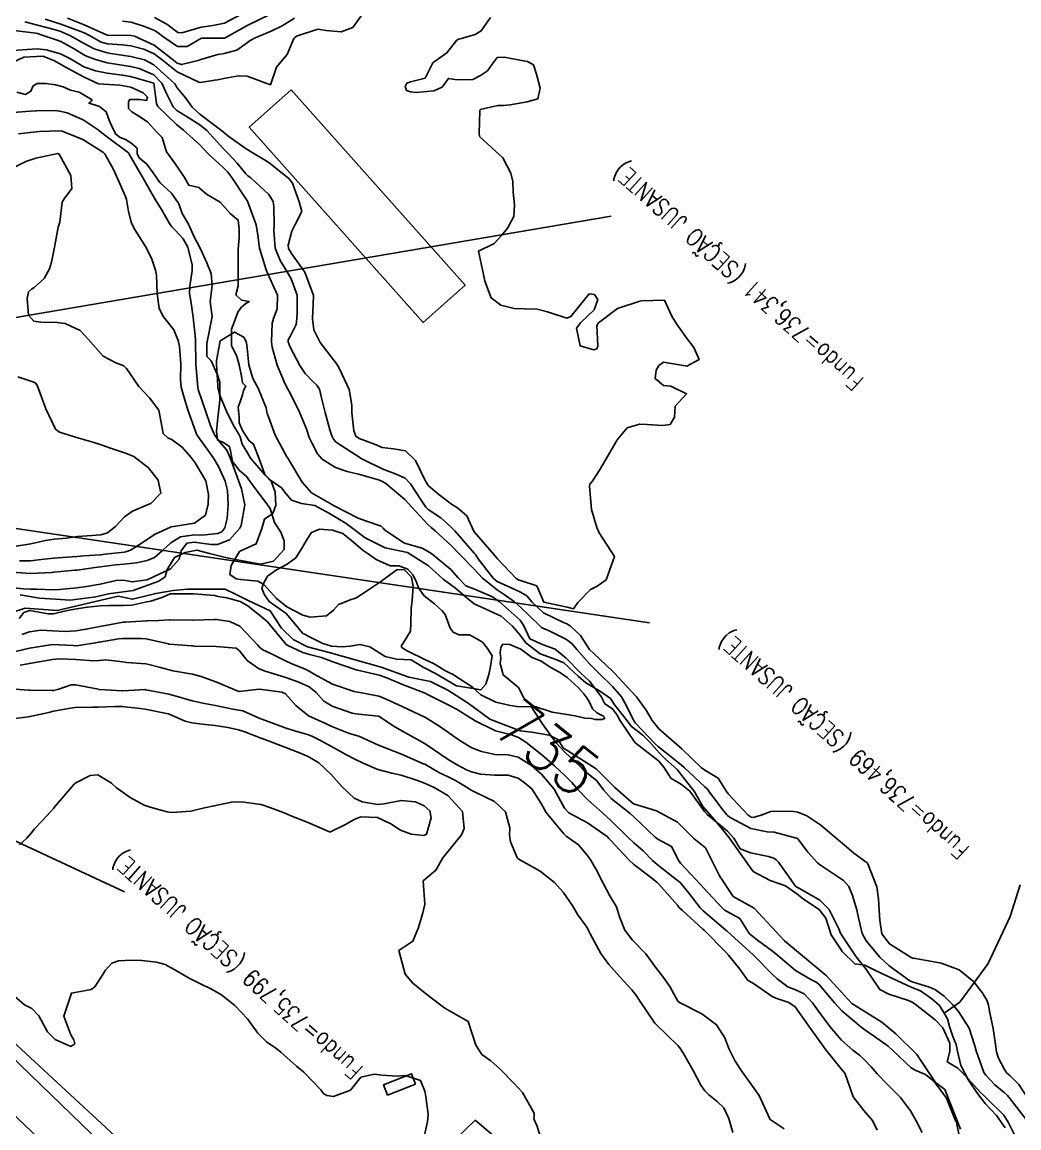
# Model space of a CAD drawing. Header units: metres. Extents: x 318500 to 325275, y 7408834 to 7428799.
# Drawn here: x 323068.2 to 323153.6, y 7421304.6 to 7421399.3 of the extents above; entities that cross this region are included whole.
import ezdxf
from ezdxf.enums import TextEntityAlignment as Align

# ---------------------------------------------------------------- set-up
doc = ezdxf.new("R2010")
doc.units = ezdxf.units.M
doc.header["$MEASUREMENT"] = 0
doc.linetypes.add('CONTINUO', pattern=[0])
for name, color, linetype in [('Cotas', 45, 'Continuous'), ('Curvas de Nivel 1m', 11, 'Continuous'), ('Curvas de Nivel 5m', 15, 'Continuous'), ('Divisas', 45, 'Continuous'), ('Edificações', 30, 'Continuous'), ('Hidrografia', 140, 'Continuous'), ('Linha Férrea', 20, 'Continuous'), ('TEXTO', 45, 'Continuous'), ('Vias Primárias', 230, 'Continuous'), ('Vias Secundárias', 230, 'Continuous')]:
    doc.layers.add(name, color=color, linetype=linetype)
doc.styles.add('ROMANS', font='romans', dxfattribs={"height": 0.2})
doc.styles.add('Style-STANDARD', font='STANDARD.shx')

msp = doc.modelspace()

# ---------------------------------------------------------------- linework, layer by layer
at = {"layer": 'Curvas de Nivel 1m', "flags": 128}
for points, elevation in [([(323108.322, 7421399.668), (323107.519, 7421398.531), (323106.995, 7421398.205), (323105.511, 7421397.794), (323105.411, 7421397.701), (323104.569, 7421396.639), (323103.482, 7421395.881), (323103.393, 7421395.819), (323103.351, 7421395.731), (323102.711, 7421394.487), (323101.456, 7421394.162), (323101.152, 7421394.057), (323100.986, 7421393.757), (323101.101, 7421393.409), (323101.445, 7421393.299), (323101.929, 7421393.262), (323103.447, 7421393.384), (323104.162, 7421393.719), (323104.719, 7421394.453), (323105.459, 7421394.328), (323106.783, 7421394.357), (323107.465, 7421394.704), (323108.046, 7421395.097), (323108.44, 7421395.666), (323108.886, 7421396.262), (323109.489, 7421396.273), (323111.139, 7421395.972), (323111.484, 7421395.907), (323111.986, 7421395.615), (323112.248, 7421394.832), (323112.561, 7421393.609), (323112.356, 7421392.696), (323111.438, 7421392.453), (323110.001, 7421392.207), (323109.435, 7421392.138), (323108.943, 7421392.147), (323107.431, 7421391.792), (323107.397, 7421391.67), (323107.328, 7421389.744), (323107.331, 7421389.671), (323107.397, 7421389.46), (323109.37, 7421387.65), (323110.064, 7421386.346), (323110.228, 7421385.637), (323110.256, 7421384.717), (323110.354, 7421383.634), (323110.321, 7421382.618), (323109.768, 7421381.643), (323109.284, 7421381.019), (323108.627, 7421380.306), (323107.27, 7421379.67), (323107.701, 7421377.665), (323107.814, 7421377.082), (323108.376, 7421375.658), (323109.204, 7421375.048), (323110.33, 7421374.762), (323111.201, 7421374.732), (323112.297, 7421374.7), (323113.199, 7421374.452), (323114.836, 7421373.932), (323115.195, 7421374.072), (323116.392, 7421375.552), (323116.748, 7421376.017), (323117.216, 7421375.948), (323117.512, 7421375.535), (323117.201, 7421374.629), (323116.062, 7421373.557), (323115.683, 7421373.062), (323115.991, 7421371.558), (323117.155, 7421371.198), (323117.41, 7421371.283), (323117.511, 7421371.535), (323117.425, 7421373.297), (323117.551, 7421373.535), (323119.202, 7421374.739), (323121.104, 7421375.386), (323121.209, 7421375.399), (323123.21, 7421375.46), (323123.85, 7421374.104), (323124.231, 7421373.444), (323125.171, 7421372.166), (323125.73, 7421371.424), (323126.181, 7421370.383), (323125.136, 7421369.803), (323124.683, 7421369.89), (323123.14, 7421370.147), (323122.737, 7421369.865), (323122.503, 7421369.469), (323122.419, 7421368.767), (323123.117, 7421368.15), (323123.758, 7421368.092), (323125.11, 7421367.43), (323124.142, 7421366.396), (323124.071, 7421365.445), (323123.699, 7421364.822), (323123.069, 7421364.736), (323121.742, 7421364.808), (323121.07, 7421364.845), (323120.029, 7421364.536), (323119.17, 7421363.509), (323119.127, 7421363.432), (323119.048, 7421363.288), (323118.029, 7421361.525), (323117.66, 7421360.891), (323117.006, 7421359.932), (323116.83, 7421359.716), (323116.804, 7421359.543), (323116.97, 7421357.54), (323117.42, 7421355.999), (323117.628, 7421355.53), (323118.92, 7421353.51), (323118.21, 7421351.52), (323117.456, 7421350.967), (323116.887, 7421350.674), (323115.803, 7421349.556), (323115.406, 7421349.018), (323114.864, 7421349.156), (323112.87, 7421349.59), (323112.277, 7421350.993), (323110.888, 7421351.458), (323110.757, 7421351.49), (323110.509, 7421351.626), (323108.915, 7421353.308), (323108.626, 7421353.653), (323106.949, 7421355.582), (323106.896, 7421355.671), (323106.288, 7421357.005), (323105.496, 7421357.692), (323104.974, 7421357.998), (323103.887, 7421358.817), (323102.998, 7421359.576), (323102.87, 7421359.731), (323102.673, 7421360.065), (323101.881, 7421361.741), (323101.038, 7421362.547), (323100.005, 7421362.731), (323099.041, 7421362.851), (323098.38, 7421363.127), (323097.048, 7421363.611), (323096.771, 7421363.813), (323096.59, 7421364.281), (323096.443, 7421365.816), (323096.424, 7421366.483), (323096.19, 7421367.819), (323095.383, 7421369.572), (323095.238, 7421369.829), (323095.132, 7421369.979), (323093.723, 7421371.852), (323093.176, 7421372.933), (323093.054, 7421373.862), (323093.142, 7421375.793), (323093.137, 7421375.861), (323093.111, 7421375.962), (323092.398, 7421377.873), (323091.264, 7421379.461), (323091.011, 7421379.893), (323090.977, 7421380.189), (323091.285, 7421381.385), (323091.546, 7421381.886), (323092.139, 7421383.046), (323091.928, 7421383.881), (323091.344, 7421385.476), (323091.032, 7421385.893), (323089.363, 7421387.239), (323088.948, 7421387.498), (323088.174, 7421387.928), (323087.377, 7421388.423), (323085.822, 7421389.535), (323085.399, 7421389.895), (323085.305, 7421389.971), (323083.421, 7421391.407), (323082.764, 7421392), (323082.196, 7421392.768), (323081.447, 7421393.687), (323081.322, 7421393.896), (323081.234, 7421394.023), (323079.474, 7421395.629), (323078.663, 7421396.058), (323077.484, 7421396.347), (323075.961, 7421396.567), (323075.485, 7421396.639), (323074.364, 7421396.992), (323073.493, 7421397.451), (323072.286, 7421398.142), (323071.505, 7421398.481), (323071.037, 7421398.627), (323069.513, 7421399.026), (323068.408, 7421399.305)], 738), ([(323097.239, 7421399.813), (323096.517, 7421398.823), (323095.516, 7421398.444), (323094.228, 7421398.56), (323093.518, 7421398.664), (323091.699, 7421398.074), (323091.51, 7421397.925), (323091.49, 7421397.91), (323091.468, 7421397.89), (323090.881, 7421396.504), (323090.363, 7421395.901), (323089.97, 7421395.407), (323089.45, 7421393.91), (323087.461, 7421394.659), (323086.728, 7421394.684), (323085.457, 7421394.44), (323085.065, 7421394.364), (323083.452, 7421394.101), (323083.32, 7421394.124), (323081.465, 7421395.019), (323080.183, 7421396.039), (323079.488, 7421396.57), (323078.599, 7421396.953), (323077.497, 7421397.234), (323076.75, 7421397.332), (323075.493, 7421397.421), (323074.959, 7421397.572), (323073.966, 7421398.123), (323073.503, 7421398.356), (323073.132, 7421398.508), (323071.514, 7421399.113), (323070.147, 7421399.544)], 739), ([(323089.345, 7421399.913), (323087.521, 7421399.012), (323085.643, 7421397.968), (323085.56, 7421397.918), (323085.509, 7421397.906), (323083.587, 7421397.911), (323083.508, 7421397.885), (323082.315, 7421397.191), (323081.498, 7421397.194), (323080.239, 7421398.039), (323079.842, 7421398.374), (323079.515, 7421398.556), (323078.672, 7421398.905), (323077.522, 7421399.276), (323076.795, 7421399.357)], 741), ([(323086.972, 7421399.948), (323085.522, 7421399.177), (323084.52, 7421398.98), (323083.519, 7421398.852), (323081.854, 7421398.355), (323081.514, 7421398.397), (323080.591, 7421399.104), (323079.526, 7421399.674)], 742), ([(323154.312, 7421307.136), (323153.574, 7421308.287), (323152.788, 7421309.053), (323152.554, 7421309.269), (323152.345, 7421309.557), (323151.818, 7421310.531), (323151.654, 7421311.071), (323151.547, 7421311.898), (323151.383, 7421313.075), (323151.073, 7421314.417), (323150.958, 7421315.082), (323150.839, 7421315.499), (323150.431, 7421316.161), (323149.7, 7421317.097), (323148.455, 7421318.106), (323146.916, 7421318.681), (323146.464, 7421318.773), (323144.543, 7421319.094), (323144.469, 7421319.115), (323144.353, 7421319.171), (323142.487, 7421320.326), (323141.846, 7421321.2), (323141.656, 7421322.348), (323141.618, 7421323.204), (323141.551, 7421324.189), (323141.397, 7421325.207), (323140.625, 7421327.174), (323140.611, 7421327.22), (323140.599, 7421327.239), (323140.58, 7421327.262), (323139.447, 7421328.095), (323138.596, 7421328.804), (323138.091, 7421329.255), (323136.619, 7421330.504), (323135.418, 7421331.288), (323134.635, 7421331.617), (323134.268, 7421331.673), (323132.636, 7421331.703), (323132.311, 7421331.657), (323131.493, 7421331.341), (323130.808, 7421331.167), (323130.628, 7421331.195), (323130.389, 7421331.354), (323128.657, 7421333.17), (323128.527, 7421333.382), (323127.81, 7421334.532), (323126.678, 7421335.221), (323126.398, 7421335.413), (323124.704, 7421337.026), (323124.235, 7421337.437), (323122.729, 7421338.756), (323122.148, 7421339.469), (323121.632, 7421340.36), (323120.816, 7421341.489), (323120.761, 7421341.553), (323118.929, 7421343.509), (323118.792, 7421343.648), (323117.133, 7421345.218), (323116.82, 7421345.518), (323116.803, 7421345.54), (323116.022, 7421346.742), (323115.123, 7421347.566), (323114.842, 7421347.735), (323114.568, 7421347.848), (323112.856, 7421348.682), (323111.865, 7421349.605), (323111.414, 7421350.15), (323110.878, 7421350.464), (323110.08, 7421350.83), (323108.887, 7421351.378), (323108.525, 7421351.654), (323107.261, 7421353.32), (323107.02, 7421353.669), (323106.922, 7421353.797), (323105.246, 7421355.696), (323105.11, 7421355.856), (323104.953, 7421356.025), (323104.061, 7421356.814), (323102.968, 7421357.541), (323102.762, 7421357.732), (323102.309, 7421358.408), (323101.464, 7421359.745), (323101.007, 7421360.224), (323100.225, 7421360.548), (323099.019, 7421361.016), (323097.409, 7421361.804), (323097.166, 7421361.943), (323097.032, 7421362.035), (323096.398, 7421362.454), (323095.045, 7421363.344), (323094.819, 7421363.605), (323094.713, 7421363.835), (323094.55, 7421364.345), (323094.149, 7421365.844), (323093.841, 7421367.107), (323093.651, 7421367.852), (323093.438, 7421368.18), (323093.116, 7421368.463), (323092.437, 7421369.184), (323091.976, 7421369.877), (323091.153, 7421371.427), (323090.982, 7421371.892), (323090.986, 7421372.068), (323091.168, 7421372.402), (323091.672, 7421373.394), (323091.724, 7421373.882), (323091.753, 7421374.439), (323091.738, 7421375.882), (323091.231, 7421377.299), (323090.881, 7421377.894), (323090.29, 7421378.864), (323089.863, 7421379.904), (323089.75, 7421381.441), (323089.769, 7421381.905), (323089.761, 7421383.457), (323089.685, 7421383.906), (323089.329, 7421384.514), (323087.786, 7421385.933), (323087.528, 7421386.114), (323087.353, 7421386.286), (323086.62, 7421387.209), (323085.889, 7421387.962), (323085.378, 7421388.477), (323084, 7421389.984), (323083.407, 7421390.48), (323082.172, 7421391.255), (323081.425, 7421391.716), (323081.116, 7421392.025), (323080.566, 7421393.158), (323080.164, 7421394.039), (323079.461, 7421394.76), (323078.223, 7421395.308), (323077.471, 7421395.489), (323075.845, 7421395.724), (323075.475, 7421395.795), (323074.391, 7421396.116), (323073.711, 7421396.356), (323073.483, 7421396.464), (323072.644, 7421396.983), (323071.495, 7421397.613), (323071.111, 7421397.771), (323069.907, 7421398.174), (323069.502, 7421398.293), (323069.365, 7421398.319), (323067.505, 7421398.554)], 737), ([(323154.282, 7421305.176), (323152.837, 7421307.052), (323152.603, 7421307.344), (323152.318, 7421307.596), (323151.519, 7421308.264), (323150.73, 7421309.084), (323150.583, 7421309.327), (323150.349, 7421309.969), (323149.947, 7421311.094), (323149.775, 7421311.689), (323149.315, 7421313.101), (323148.411, 7421314.528), (323147.91, 7421315.118), (323147.163, 7421315.865), (323146.433, 7421316.392), (323145.923, 7421316.636), (323144.439, 7421317.075), (323144.226, 7421317.172), (323142.459, 7421318.438), (323141.653, 7421319.202), (323140.49, 7421320.585), (323140.141, 7421321.225), (323139.839, 7421322.556), (323139.68, 7421323.233), (323139.312, 7421324.465), (323139.007, 7421325.243), (323138.558, 7421325.761), (323137.106, 7421326.731), (323136.577, 7421327.059), (323136.316, 7421327.274), (323135.497, 7421328.195), (323134.671, 7421329.299), (323134.601, 7421329.353), (323134.517, 7421329.385), (323132.608, 7421329.885), (323132.015, 7421329.93), (323130.613, 7421330.204), (323128.85, 7421331.153), (323128.629, 7421331.304), (323128.545, 7421331.381), (323128.177, 7421331.847), (323127.025, 7421333.405), (323126.86, 7421333.605), (323126.664, 7421333.785), (323124.901, 7421335.428), (323124.683, 7421335.626), (323123.798, 7421336.339), (323122.706, 7421337.213), (323122.427, 7421337.464), (323120.736, 7421339.23), (323120.556, 7421339.492), (323119.972, 7421340.718), (323119.521, 7421341.502), (323118.773, 7421342.383), (323117.6, 7421343.528), (323116.802, 7421344.324), (323115.711, 7421345.557), (323115.305, 7421346.043), (323114.828, 7421346.413), (323113.226, 7421347.197), (323112.837, 7421347.339), (323112.669, 7421347.423), (323112.504, 7421347.595), (323110.864, 7421349.196), (323110.37, 7421349.627), (323109.493, 7421350.258), (323108.88, 7421350.643), (323107.619, 7421351.663), (323106.901, 7421352.413), (323105.696, 7421353.688), (323104.931, 7421354.44), (323103.567, 7421355.721), (323103.234, 7421356.007), (323102.955, 7421356.259), (323101.576, 7421357.744), (323100.98, 7421358.399), (323099.352, 7421359.775), (323099.003, 7421359.967), (323098.702, 7421360.087), (323097.011, 7421360.561), (323096.041, 7421360.793), (323095.02, 7421361.134), (323093.878, 7421361.847), (323093.489, 7421362.308), (323093.043, 7421363.189), (323092.815, 7421363.631), (323092.72, 7421363.865), (323092.564, 7421364.361), (323091.96, 7421365.877), (323091.105, 7421367.568), (323090.933, 7421367.892), (323090.732, 7421368.276), (323090.035, 7421369.901), (323089.611, 7421371.448), (323089.55, 7421371.906), (323089.607, 7421373.483), (323089.717, 7421373.905), (323090.032, 7421374.735), (323090.066, 7421375.901), (323089.237, 7421377.719), (323089.14, 7421377.911), (323089.081, 7421378.074), (323088.529, 7421379.921), (323088.377, 7421381.02), (323088.222, 7421381.926), (323087.619, 7421383.631), (323087.481, 7421383.938), (323087.324, 7421384.192), (323086.164, 7421385.958), (323085.818, 7421386.426), (323085.359, 7421386.88), (323084.165, 7421387.982), (323083.382, 7421388.794), (323082.023, 7421390.011), (323081.407, 7421390.508), (323079.818, 7421392.044), (323079.693, 7421392.306), (323079.455, 7421394.05), (323077.458, 7421394.631), (323076.796, 7421394.744), (323075.462, 7421394.908), (323074.473, 7421395.106), (323073.47, 7421395.445), (323072.327, 7421396.142), (323071.484, 7421396.57), (323070.233, 7421396.914), (323069.488, 7421396.992), (323068.198, 7421396.91), (323067.486, 7421396.845)], 736), ([(323067.413, 7421391.542), (323068.867, 7421391.641), (323069.415, 7421391.679), (323070.963, 7421391.697), (323071.423, 7421391.656), (323072.057, 7421391.507), (323073.412, 7421390.917), (323074.628, 7421390.112), (323075.391, 7421389.525), (323077.292, 7421388.071), (323077.33, 7421388.031), (323077.369, 7421387.961), (323078.475, 7421386.059), (323079.327, 7421384.541), (323079.622, 7421384.045), (323080.112, 7421383.234), (323080.805, 7421382.027), (323081.012, 7421381.749), (323081.284, 7421381.461), (323081.973, 7421380.706), (323082.392, 7421380.003), (323082.75, 7421378.495), (323082.76, 7421377.997), (323082.558, 7421376.662), (323082.533, 7421376), (323082.625, 7421375.419), (323082.844, 7421373.995), (323083.038, 7421372.115), (323083.049, 7421371.992), (323083.076, 7421370.046), (323083.079, 7421369.991), (323083.079, 7421369.94), (323083.123, 7421369.317), (323083.238, 7421367.989), (323083.275, 7421367.82), (323083.891, 7421365.982), (323084.314, 7421364.725), (323084.635, 7421363.974), (323085.045, 7421363.429), (323085.708, 7421362.631), (323086.009, 7421361.955), (323086.605, 7421360.347), (323086.761, 7421359.944), (323086.99, 7421359.305), (323087.254, 7421357.936), (323086.952, 7421356.161), (323086.846, 7421355.942), (323085.941, 7421354.949), (323084.928, 7421354.533), (323084.376, 7421354.528), (323082.931, 7421354.733), (323082.283, 7421354.646), (323081.798, 7421354.007), (323081.625, 7421353.294), (323080.897, 7421352.458), (323080.606, 7421352.313), (323079.97, 7421352.034), (323078.884, 7421351.498), (323077.604, 7421351.341), (323076.884, 7421351.478), (323076.255, 7421351.451), (323074.88, 7421351.13), (323073.699, 7421350.932), (323072.877, 7421350.824), (323071.401, 7421350.671), (323070.875, 7421350.659), (323069.412, 7421350.708), (323068.875, 7421350.719), (323068.307, 7421350.754), (323066.877, 7421350.896)], 736), ([(323067.887, 7421389.708), (323069.395, 7421389.88), (323069.672, 7421389.9), (323071.397, 7421389.964), (323071.611, 7421389.934), (323073.387, 7421389.235), (323075.158, 7421388.103), (323075.262, 7421387.995), (323075.367, 7421387.814), (323075.977, 7421386.711), (323076.283, 7421386.086), (323077.041, 7421384.357), (323077.127, 7421384.073), (323077.305, 7421383.046), (323077.568, 7421382.067), (323077.877, 7421381.471), (323078.752, 7421380.055), (323079.255, 7421379.066), (323079.623, 7421378.044), (323079.683, 7421377.594), (323079.743, 7421376.042), (323079.916, 7421374.758), (323080.305, 7421374.033), (323081.174, 7421372.932), (323081.567, 7421372.014), (323081.669, 7421371.495), (323081.785, 7421370.01), (323081.756, 7421368.65), (323081.807, 7421368.01), (323082.088, 7421367.012), (323082.415, 7421366), (323083.053, 7421364.157), (323083.13, 7421363.989), (323083.297, 7421363.738), (323084.554, 7421361.975), (323085.019, 7421361.211), (323085.577, 7421359.961), (323085.789, 7421359.157), (323085.845, 7421357.957), (323085.761, 7421356.761), (323085.55, 7421355.961), (323085.284, 7421355.626), (323084.943, 7421355.484), (323083.587, 7421355.337), (323082.94, 7421355.356), (323081.746, 7421355.2), (323080.93, 7421354.689), (323080.572, 7421354.378), (323080.203, 7421354.031), (323079.523, 7421353.428), (323078.907, 7421353.16), (323077.991, 7421352.972), (323076.902, 7421352.865), (323076.187, 7421352.794), (323074.898, 7421352.619), (323074.443, 7421352.56), (323072.893, 7421352.347), (323072.699, 7421352.326), (323070.89, 7421352.173), (323070.871, 7421352.17), (323070.71, 7421352.153), (323068.889, 7421352.057), (323066.89, 7421352.2)], 737), ([(323067.349, 7421386.782), (323068.501, 7421387.337), (323069.364, 7421387.621), (323071.244, 7421388.027), (323071.368, 7421387.966), (323072.358, 7421386.14), (323072.43, 7421385.042), (323071.775, 7421384.145), (323071.602, 7421383.861), (323071.417, 7421382.149), (323071.386, 7421382.053), (323071.286, 7421381.722), (323071, 7421380.154), (323070.695, 7421378.712), (323070.519, 7421378.161), (323070.08, 7421377.314), (323069.215, 7421376.54), (323068.992, 7421376.404), (323068.743, 7421376.187), (323068.629, 7421375.613), (323068.721, 7421374.187), (323069.182, 7421373.661), (323069.784, 7421373.568), (323071.181, 7421373.552), (323071.869, 7421373.453), (323073.171, 7421372.875), (323073.839, 7421372.12), (323075.139, 7421370.673), (323076.213, 7421370.084), (323076.907, 7421369.853), (323077.125, 7421369.609), (323078.171, 7421368.059), (323079.096, 7421367.093), (323079.892, 7421366.038), (323080.101, 7421364.997), (323080.281, 7421364.032), (323080.681, 7421363.66), (323081.045, 7421363.488), (323081.91, 7421362.878), (323082.663, 7421361.996), (323083.023, 7421361.519), (323083.933, 7421359.981), (323084.147, 7421358.814), (323084.119, 7421357.979), (323083.888, 7421357.054), (323082.954, 7421356.358), (323080.976, 7421356.045), (323080.95, 7421356.039), (323080.903, 7421356.021), (323079.572, 7421355.409), (323078.934, 7421354.995), (323078.371, 7421354.613), (323077.469, 7421354.065), (323077.07, 7421353.916), (323076.917, 7421353.89), (323075.31, 7421353.698), (323074.913, 7421353.657), (323073.48, 7421353.553), (323072.911, 7421353.507), (323071.635, 7421353.417), (323070.908, 7421353.359), (323069.831, 7421353.241), (323068.905, 7421353.151), (323067.959, 7421353.134)], 738), ([(323067.816, 7421368.898), (323069.113, 7421368.473), (323069.312, 7421368.377), (323069.471, 7421368.175), (323069.715, 7421367.556), (323070.222, 7421366.163), (323071.054, 7421364.403), (323071.384, 7421364.147), (323073.045, 7421363.645), (323074.232, 7421363.302), (323075.039, 7421363.043), (323075.75, 7421362.802), (323077.033, 7421362.362), (323077.746, 7421362.063), (323079.016, 7421361.092), (323079.829, 7421360.038), (323080.075, 7421358.942), (323079.213, 7421358.046), (323078.969, 7421357.953), (323077.643, 7421357.383), (323076.958, 7421356.893), (323076.172, 7421356.082), (323075.503, 7421355.53), (323074.939, 7421355.352), (323073.769, 7421355.286), (323072.936, 7421355.213), (323071.988, 7421355.086), (323070.933, 7421354.986), (323070.198, 7421354.894), (323068.926, 7421354.603), (323068.579, 7421354.53), (323066.921, 7421354.271)], 739), ([(323067.924, 7421348.189), (323068.332, 7421348.701), (323068.85, 7421348.876), (323070.417, 7421348.586), (323070.847, 7421348.592), (323072.085, 7421348.898), (323072.853, 7421349.015), (323073.8, 7421349.166), (323074.858, 7421349.274), (323075.64, 7421349.307), (323076.858, 7421349.301), (323077.574, 7421349.349), (323078.864, 7421349.62), (323079.213, 7421349.696), (323080.23, 7421350.03), (323080.873, 7421350.3), (323081.181, 7421350.323), (323082.873, 7421350.321), (323084.686, 7421350.157), (323084.871, 7421350.111), (323084.988, 7421350.085), (323085.716, 7421349.957), (323086.866, 7421349.641), (323087.517, 7421349.274), (323088.845, 7421348.242), (323089.192, 7421347.906), (323090.811, 7421345.983), (323090.939, 7421345.888), (323092.219, 7421345.284), (323092.803, 7421345.111), (323093.818, 7421344.862), (323094.797, 7421344.489), (323096.79, 7421343.81), (323098.783, 7421343.344), (323099.429, 7421343.121), (323100.772, 7421342.558), (323102.7, 7421341.791), (323102.761, 7421341.769), (323102.848, 7421341.729), (323104.746, 7421340.775), (323105.443, 7421340.392), (323106.623, 7421339.672), (323106.692, 7421339.624), (323106.739, 7421339.595), (323106.93, 7421339.475), (323108.724, 7421338.588), (323110.105, 7421338.244), (323110.716, 7421338.014), (323111.332, 7421337.611), (323112.694, 7421336.534), (323113.781, 7421335.579), (323114.672, 7421334.752), (323115.263, 7421334.158), (323115.801, 7421333.553), (323116.647, 7421332.669), (323117.937, 7421331.52), (323118.621, 7421330.901), (323120.032, 7421329.496), (323120.595, 7421328.982), (323121.402, 7421328.292), (323122.196, 7421327.466), (323122.575, 7421327.117), (323123.917, 7421326.083), (323124.552, 7421325.59), (323124.71, 7421325.428), (323125.323, 7421324.637), (323126.279, 7421323.412), (323126.518, 7421323.169), (323127.472, 7421322.357), (323128.501, 7421321.484), (323128.556, 7421321.434), (323128.618, 7421321.378), (323130.476, 7421319.719), (323130.872, 7421319.346), (323132.446, 7421317.725), (323132.858, 7421317.324), (323133.772, 7421316.648), (323134.431, 7421316.393), (323135.186, 7421316.047), (323135.897, 7421315.278), (323136.409, 7421314.568), (323137.392, 7421313.26), (323138.373, 7421312.087), (323139.355, 7421311.235), (323139.918, 7421310.788), (323140.352, 7421310.387), (323140.924, 7421309.789), (323141.441, 7421309.203), (323142.326, 7421308.276), (323143.427, 7421307.179), (323144.293, 7421306.021), (323144.767, 7421305.163), (323145.289, 7421304.173)], 736), ([(323068.17, 7421346.836), (323068.823, 7421347.057), (323069.796, 7421347.195), (323070.825, 7421347.141), (323071.865, 7421347.094), (323072.826, 7421347.155), (323073.656, 7421347.283), (323074.831, 7421347.511), (323075.32, 7421347.605), (323076.837, 7421347.875), (323077.013, 7421347.893), (323078.839, 7421347.996), (323078.892, 7421347.996), (323079.885, 7421348.034), (323080.789, 7421348.073), (323080.841, 7421348.076), (323082.775, 7421348.057), (323082.841, 7421348.058), (323084.693, 7421348.121), (323084.842, 7421348.109), (323085.983, 7421347.953), (323086.834, 7421347.547), (323088.374, 7421345.917), (323088.579, 7421345.685), (323088.806, 7421345.527), (323089.503, 7421345.203), (323090.797, 7421344.547), (323091.247, 7421344.335), (323092.437, 7421343.865), (323092.788, 7421343.694), (323093.203, 7421343.434), (323094.771, 7421342.571), (323096.636, 7421341.937), (323096.761, 7421341.907), (323097.417, 7421341.8), (323098.756, 7421341.534), (323099.121, 7421341.408), (323100.744, 7421340.65), (323102.73, 7421339.73), (323103.958, 7421338.947), (323104.717, 7421338.427), (323105.148, 7421338.125), (323105.762, 7421337.684), (323106.702, 7421337.131), (323107.547, 7421336.811), (323108.694, 7421336.557), (323109.814, 7421336.513), (323110.691, 7421336.334), (323111.809, 7421335.603), (323112.277, 7421335.197), (323112.673, 7421334.857), (323113.771, 7421333.579), (323114.636, 7421331.963), (323115.009, 7421331.564), (323116.618, 7421330.71), (323118.291, 7421329.515), (323118.45, 7421329.364), (323118.597, 7421329.205), (323120.191, 7421327.494), (323120.575, 7421327.134), (323121.869, 7421326.161), (323122.553, 7421325.63), (323122.733, 7421325.457), (323124.32, 7421323.636), (323124.482, 7421323.431), (323124.499, 7421323.409), (323124.52, 7421323.39), (323124.768, 7421323.177), (323126.502, 7421321.598), (323126.604, 7421321.512), (323126.712, 7421321.407), (323128.473, 7421319.609), (323128.684, 7421319.377), (323129.658, 7421318.156), (323130.229, 7421317.353), (323130.323, 7421317.236), (323130.438, 7421317.169), (323130.849, 7421316.933), (323132.425, 7421315.835), (323132.766, 7421315.667), (323133.855, 7421315.308), (323134.415, 7421314.95), (323135.584, 7421313.282), (323136.374, 7421312.174), (323137.045, 7421311.263), (323138.344, 7421309.629), (323138.528, 7421309.433), (323138.675, 7421309.245), (323138.857, 7421308.718), (323139.381, 7421307.234), (323140.293, 7421306.057), (323141.034, 7421305.209), (323141.442, 7421304.373)], 737), ([(323067.615, 7421345.379), (323068.805, 7421345.649), (323070.609, 7421345.954), (323070.808, 7421345.966), (323072.569, 7421345.885), (323072.807, 7421345.87), (323073.05, 7421345.875), (323074.444, 7421346.104), (323074.754, 7421346.158), (323074.811, 7421346.168), (323076.447, 7421346.444), (323076.816, 7421346.479), (323078.383, 7421346.488), (323078.816, 7421346.446), (323080.725, 7421346.021), (323080.794, 7421346.004), (323080.81, 7421345.998), (323082.685, 7421345.868), (323082.809, 7421345.85), (323082.959, 7421345.838), (323084.808, 7421345.809), (323086.512, 7421345.649), (323086.805, 7421345.418), (323087.477, 7421344.61), (323088.433, 7421343.915), (323088.788, 7421343.765), (323088.995, 7421343.7), (323090.779, 7421343.153), (323091.899, 7421342.748), (323092.767, 7421342.341), (323093.383, 7421341.851), (323094.04, 7421341.131), (323094.743, 7421340.678), (323096.447, 7421340.1), (323096.733, 7421340.038), (323098.673, 7421339.839), (323098.731, 7421339.826), (323098.816, 7421339.779), (323099.958, 7421338.997), (323100.718, 7421338.564), (323102.259, 7421337.735), (323102.706, 7421337.463), (323103.433, 7421336.985), (323104.686, 7421336.127), (323105.408, 7421335.689), (323106.25, 7421335.25), (323106.674, 7421335.072), (323107.463, 7421334.871), (323108.671, 7421334.781), (323109.814, 7421334.776), (323110.669, 7421334.525), (323111.206, 7421334.153), (323111.838, 7421333.602), (323112.642, 7421332.364), (323113.086, 7421331.585), (323114.603, 7421329.742), (323114.802, 7421329.567), (323115.859, 7421328.817), (323116.584, 7421327.941), (323116.751, 7421327.707), (323116.881, 7421327.535), (323117.338, 7421326.759), (323117.951, 7421325.519), (323118.534, 7421324.459), (323119.091, 7421323.504), (323119.367, 7421322.646), (323119.819, 7421321.497), (323120.487, 7421320.645), (323121.606, 7421319.473), (323122.453, 7421318.334), (323123.119, 7421317.45), (323123.685, 7421316.694), (323124.356, 7421315.431), (323124.419, 7421315.363), (323124.568, 7421315.278), (323126.404, 7421314.341), (323127.675, 7421313.391), (323128.374, 7421312.295), (323128.731, 7421311.374), (323129.27, 7421310.287), (323129.865, 7421309.357), (323130.331, 7421308.749), (323131.317, 7421307.34), (323132.201, 7421305.411), (323132.246, 7421305.33), (323132.28, 7421305.293), (323133.457, 7421304.497)], 738), ([(323068.011, 7421344.188), (323068.661, 7421344.311), (323068.792, 7421344.336), (323068.991, 7421344.376), (323070.795, 7421344.695), (323071.386, 7421344.731), (323072.796, 7421344.677), (323074.321, 7421344.579), (323074.795, 7421344.603), (323075.352, 7421344.648), (323076.794, 7421344.477), (323077.162, 7421344.435), (323078.793, 7421344.323), (323079.028, 7421344.273), (323079.925, 7421344.029), (323080.787, 7421343.789), (323081.086, 7421343.715), (323082.782, 7421343.426), (323083.536, 7421343.225), (323084.772, 7421342.763), (323086.76, 7421341.94), (323088.531, 7421342.146), (323088.763, 7421342.125), (323090.442, 7421341.893), (323090.758, 7421341.744), (323091.62, 7421340.754), (323092.73, 7421339.86), (323094.113, 7421339.228), (323094.721, 7421338.96), (323096.154, 7421338.377), (323096.714, 7421338.203), (323097.017, 7421338.11), (323097.708, 7421337.795), (323098.703, 7421337.342), (323099.38, 7421337.09), (323100.692, 7421336.582), (323102.636, 7421335.73), (323102.68, 7421335.709), (323103.934, 7421334.972), (323104.669, 7421334.639), (323105.311, 7421334.335), (323106.394, 7421333.674), (323106.657, 7421333.499), (323107.007, 7421333.314), (323108.643, 7421332.535), (323109.591, 7421331.636), (323109.973, 7421330.266), (323109.943, 7421329.63), (323110.032, 7421329.066), (323110.581, 7421327.731), (323110.624, 7421327.663), (323110.677, 7421327.619), (323112.565, 7421326.56), (323113.783, 7421325.578), (323114.538, 7421324.766), (323115.351, 7421323.558), (323115.777, 7421322.815), (323116.503, 7421321.852), (323116.626, 7421321.663), (323116.679, 7421321.537), (323116.849, 7421321.18), (323117.773, 7421319.52), (323118.456, 7421318.563), (323119.391, 7421317.5), (323120.429, 7421316.381), (323120.821, 7421315.881), (323121.079, 7421315.48), (323122.391, 7421313.553), (323122.465, 7421313.459), (323124.363, 7421311.619), (323124.523, 7421311.428), (323124.832, 7421310.949), (323125.686, 7421309.417), (323126.322, 7421308.229), (323126.662, 7421307.752), (323127.023, 7421307.399), (323127.73, 7421306.817), (323128.293, 7421306.275), (323128.737, 7421305.373), (323129.061, 7421304.161)], 739), ([(323067.321, 7421339.597), (323068.726, 7421339.769), (323070.46, 7421340.154), (323070.668, 7421340.214), (323070.731, 7421340.227), (323072.337, 7421340.525), (323072.737, 7421340.573), (323074.243, 7421340.6), (323074.738, 7421340.604), (323076.145, 7421340.673), (323076.739, 7421340.653), (323078.291, 7421340.492), (323078.736, 7421340.431), (323080.708, 7421340.043), (323080.73, 7421340.036), (323080.777, 7421340.019), (323082.145, 7421339.419), (323082.723, 7421339.272), (323083.873, 7421339.125), (323084.721, 7421339.034), (323085.795, 7421338.873), (323086.717, 7421338.666), (323087.268, 7421338.484), (323088.71, 7421337.926), (323088.76, 7421337.91), (323090.699, 7421337.175), (323091.812, 7421336.754), (323092.688, 7421336.391), (323093.594, 7421335.846), (323094.665, 7421334.852), (323095.588, 7421333.821), (323096.64, 7421332.806), (323097.326, 7421332.489), (323098.635, 7421332.279), (323099.197, 7421332.331), (323100.643, 7421332.622), (323101.886, 7421332.493), (323102.636, 7421332.158), (323103.126, 7421331.723), (323103.225, 7421331.117), (323102.813, 7421329.727), (323102.599, 7421329.611), (323101.511, 7421329.741), (323100.605, 7421330.084), (323099.771, 7421330.604), (323098.62, 7421331.142), (323097.207, 7421331.215), (323096.618, 7421330.993), (323095.886, 7421330.543), (323094.601, 7421329.913), (323094.509, 7421329.924), (323092.613, 7421330.741), (323091.159, 7421331.338), (323090.625, 7421331.543), (323089.729, 7421331.894), (323088.917, 7421332.19), (323088.633, 7421332.257), (323087.171, 7421332.467), (323086.636, 7421332.508), (323086.109, 7421332.472), (323084.632, 7421332.163), (323083.805, 7421331.972), (323082.869, 7421331.744), (323082.626, 7421331.702), (323081.048, 7421331.59), (323080.624, 7421331.632), (323079.143, 7421332.035), (323078.632, 7421332.219), (323077.452, 7421332.872), (323076.644, 7421333.443), (323076.276, 7421333.705), (323075.829, 7421334.082), (323074.661, 7421334.815), (323074.007, 7421334.759), (323072.795, 7421334.119), (323072.702, 7421334.067), (323072.649, 7421334.02), (323071.048, 7421332.144), (323070.861, 7421331.912), (323070.622, 7421331.626), (323069.909, 7421330.862), (323069.237, 7421330.17), (323068.947, 7421329.823), (323068.588, 7421329.384), (323067.956, 7421328.809)], 741), ([(323067.144, 7421316.193), (323068.399, 7421315.108), (323069.014, 7421314.788), (323069.618, 7421314.162), (323070.37, 7421312.805), (323071.028, 7421312.14), (323072.352, 7421311.554), (323072.689, 7421311.783), (323072.626, 7421312.117), (323072.366, 7421312.54), (323071.752, 7421314.13), (323072.41, 7421316.12), (323074.089, 7421316.429), (323074.418, 7421316.66), (323074.997, 7421317.526), (323075.327, 7421318.087), (323075.862, 7421318.665), (323076.452, 7421318.887), (323077.566, 7421318.941), (323078.453, 7421318.898), (323079.706, 7421318.773), (323080.448, 7421318.564), (323081.478, 7421318.004), (323082.431, 7421317.414), (323083.515, 7421316.882), (323084.418, 7421316.464), (323085.262, 7421315.952), (323086.407, 7421315.046), (323087.494, 7421313.923), (323088.371, 7421312.676), (323089.153, 7421311.898), (323089.898, 7421311.43), (323090.352, 7421311.057), (323091.698, 7421309.866), (323092.332, 7421309.354), (323093.775, 7421307.838), (323093.998, 7421307.527), (323094.303, 7421307.344), (323094.868, 7421307.255), (323096.31, 7421307.8), (323097.215, 7421308.902), (323098.331, 7421309.166), (323099.005, 7421309.094), (323100.329, 7421308.988), (323101.013, 7421309.056), (323102.324, 7421308.633), (323102.673, 7421307.716), (323102.772, 7421307.246), (323102.961, 7421305.713), (323102.905, 7421305.083), (323102.586, 7421303.717)], 741)]:
    msp.add_lwpolyline(points, dxfattribs=dict(at, elevation=elevation))
at = {"layer": 'Curvas de Nivel 5m', "flags": 128}
for points, elevation in [([(323091.527, 7421399.621), (323090.459, 7421398.963), (323089.516, 7421398.502), (323088.163, 7421397.93), (323087.73, 7421397.713), (323087.504, 7421397.53), (323086.579, 7421396.868), (323085.489, 7421396.578), (323084.964, 7421396.499), (323083.481, 7421396.069), (323083.421, 7421396.05), (323083.254, 7421395.993), (323081.844, 7421395.645), (323081.476, 7421395.771), (323081.153, 7421396.025), (323079.499, 7421397.297), (323077.809, 7421398.067), (323077.511, 7421398.123), (323075.562, 7421398.16), (323075.501, 7421398.162), (323075.412, 7421398.19), (323073.514, 7421399.044), (323072.06, 7421399.607)], 740), ([(323153.201, 7421303.978), (323152.654, 7421305.054), (323152.289, 7421305.671), (323150.838, 7421307.082), (323150.564, 7421307.336), (323150.317, 7421307.562), (323148.91, 7421309.104), (323148.346, 7421309.697), (323147.441, 7421310.214), (323147.656, 7421311.121), (323147.671, 7421311.82), (323147.048, 7421313.13), (323146.4, 7421313.834), (323144.68, 7421315.166), (323144.524, 7421315.272), (323144.422, 7421315.33), (323144.115, 7421315.481), (323142.428, 7421316.018), (323141.653, 7421316.422), (323141.13, 7421317.21), (323140.454, 7421318.183), (323139.638, 7421319.232), (323138.495, 7421320.92), (323138.299, 7421321.252), (323138.143, 7421321.614), (323137.325, 7421323.262), (323136.532, 7421324.079), (323134.772, 7421325.071), (323134.548, 7421325.183), (323134.416, 7421325.302), (323134.033, 7421325.832), (323132.984, 7421327.324), (323132.795, 7421327.54), (323132.583, 7421327.665), (323132.116, 7421327.803), (323130.588, 7421328.136), (323129.705, 7421328.477), (323129.156, 7421329.372), (323128.609, 7421329.978), (323126.864, 7421331.406), (323126.634, 7421331.673), (323125.383, 7421333.423), (323124.666, 7421333.986), (323123.751, 7421334.524), (323123.154, 7421335.453), (323122.688, 7421336.003), (323120.788, 7421337.489), (323120.711, 7421337.564), (323119.378, 7421339.504), (323119.152, 7421339.914), (323118.75, 7421340.469), (323118.115, 7421340.881), (323117.789, 7421341.525), (323116.779, 7421342.824), (323116.016, 7421343.552), (323114.808, 7421344.786), (323113.844, 7421345.58), (323112.824, 7421345.956), (323111.667, 7421346.446), (323111.142, 7421347.615), (323110.847, 7421348.063), (323109.044, 7421349.647), (323108.942, 7421349.72), (323108.871, 7421349.77), (323108.481, 7421350.047), (323106.881, 7421350.753), (323106.2, 7421350.997), (323105.532, 7421351.69), (323104.9, 7421352.385), (323103.276, 7421353.725), (323102.924, 7421353.978), (323102.448, 7421354.214), (323100.934, 7421354.653), (323099.252, 7421355.775), (323099.11, 7421355.936), (323098.953, 7421356.096), (323097.684, 7421356.526), (323096.96, 7421356.787), (323094.97, 7421357.83), (323092.986, 7421358.958), (323092.182, 7421359.872), (323091.028, 7421361.781), (323090.967, 7421361.891), (323090.876, 7421362.047), (323089.862, 7421363.902), (323089.187, 7421365.8), (323089.163, 7421365.909), (323089.085, 7421366.251), (323088.405, 7421367.921), (323087.943, 7421368.753), (323087.61, 7421369.933), (323087.442, 7421371.649), (323087.379, 7421371.937), (323087.165, 7421372.303), (323086.387, 7421372.737), (323085.16, 7421371.97), (323084.851, 7421370.256), (323084.837, 7421369.973), (323084.94, 7421368.144), (323084.962, 7421367.971), (323085.101, 7421367.397), (323085.699, 7421365.961), (323086.292, 7421364.721), (323086.783, 7421363.944), (323086.859, 7421363.754), (323087.042, 7421363.145), (323087.491, 7421362.39), (323087.751, 7421361.929), (323089.008, 7421360.475), (323089.545, 7421359.905), (323089.867, 7421359.021), (323089.929, 7421357.9), (323089.663, 7421357.203), (323088.958, 7421356.701), (323088.712, 7421355.914), (323088.243, 7421354.607), (323086.921, 7421353.997), (323086.877, 7421353.984), (323086.807, 7421353.942), (323086.103, 7421352.751), (323085.981, 7421351.954), (323086.535, 7421351.594), (323086.886, 7421351.54), (323088.366, 7421351.399), (323088.882, 7421351.123), (323089.988, 7421349.899), (323090.859, 7421349.186), (323092.232, 7421348.487), (323092.847, 7421348.321), (323094.265, 7421348.423), (323094.856, 7421348.914), (323095.28, 7421349.41), (323096.374, 7421349.815), (323096.744, 7421349.939), (323096.872, 7421349.999), (323097.443, 7421350.369), (323098.886, 7421351.35), (323099.452, 7421351.772), (323100.286, 7421352.372), (323100.9, 7421352.408), (323101.534, 7421351.744), (323101.686, 7421350.938), (323101.6, 7421349.743), (323101.506, 7421349.098), (323101.483, 7421347.744), (323101.466, 7421347.108), (323100.815, 7421346.081), (323100.686, 7421345.878), (323100.698, 7421345.752), (323100.753, 7421345.694), (323100.809, 7421345.649), (323101.102, 7421345.452), (323102.799, 7421344.643), (323103.416, 7421344.341), (323104.458, 7421343.705), (323104.788, 7421343.548), (323105.059, 7421343.423), (323106.77, 7421342.322), (323107.487, 7421341.663), (323108.754, 7421341.025), (323109.886, 7421340.768), (323110.75, 7421340.628), (323111.796, 7421340.65), (323112.483, 7421339.594), (323112.734, 7421339.208), (323113.907, 7421337.578), (323114.697, 7421336.713), (323115.964, 7421335.551), (323116.318, 7421335.187), (323116.673, 7421334.881), (323117.431, 7421334.292), (323117.977, 7421333.52), (323118.649, 7421332.785), (323120.277, 7421331.494), (323120.625, 7421331.186), (323122.429, 7421329.463), (323122.518, 7421329.38), (323122.599, 7421329.332), (323123.828, 7421328.677), (323124.456, 7421327.432), (323124.577, 7421327.247), (323126.294, 7421325.413), (323126.546, 7421325.129), (323128.172, 7421323.385), (323128.353, 7421323.217), (323128.517, 7421323.123), (323129.66, 7421322.512), (323130.386, 7421321.352), (323130.498, 7421321.204), (323131.171, 7421320.662), (323132.475, 7421319.693), (323132.93, 7421319.323), (323134.451, 7421318.048), (323135.752, 7421317.28), (323136.217, 7421317.052), (323136.436, 7421316.888), (323137.8, 7421315.256), (323138.41, 7421314.59), (323140.034, 7421313.225), (323140.386, 7421312.968), (323141.194, 7421312.391), (323142.366, 7421311.569), (323142.768, 7421311.186), (323144.346, 7421309.722), (323144.695, 7421309.517), (323145.577, 7421309.151), (323146.331, 7421308.554), (323147.363, 7421307.124), (323148.121, 7421305.274), (323148.197, 7421305.111), (323148.218, 7421305.05), (323148.276, 7421304.747), (323148.64, 7421303.106)], 735), ([(323066.76, 7421342.2), (323068.758, 7421342.07), (323068.874, 7421342.062), (323070.758, 7421342.02), (323070.876, 7421342.03), (323071.34, 7421342.141), (323072.382, 7421342.51), (323072.766, 7421342.532), (323074.721, 7421342.14), (323074.76, 7421342.132), (323075.335, 7421342.091), (323076.759, 7421342.015), (323076.814, 7421342.015), (323077.793, 7421342.055), (323078.694, 7421342.108), (323078.761, 7421342.102), (323079.104, 7421342.037), (323080.755, 7421341.706), (323081.174, 7421341.594), (323082.747, 7421341.139), (323083.797, 7421340.922), (323084.742, 7421340.745), (323086.25, 7421340.435), (323086.736, 7421340.359), (323087.09, 7421340.289), (323087.91, 7421339.922), (323088.486, 7421339.672), (323088.727, 7421339.579), (323089.255, 7421339.375), (323090.719, 7421338.83), (323091.437, 7421338.599), (323092.714, 7421338.236), (323092.991, 7421338.134), (323093.576, 7421337.847), (323094.701, 7421337.24), (323095.982, 7421336.525), (323096.685, 7421336.15), (323097.4, 7421335.799), (323098.672, 7421335.257), (323099.846, 7421334.941), (323100.67, 7421334.77), (323102.064, 7421334.338), (323102.664, 7421334.091), (323102.916, 7421333.979), (323103.49, 7421333.718), (323104.65, 7421333.026), (323105.905, 7421331.681), (323106.065, 7421330.221), (323105.815, 7421329.682), (323104.584, 7421328.147), (323104.219, 7421327.705), (323103.64, 7421326.637), (323102.55, 7421325.73), (323102.687, 7421323.727), (323102.513, 7421322.997), (323102.13, 7421321.726), (323101.661, 7421320.554), (323100.47, 7421319.75), (323101.004, 7421317.742), (323101.655, 7421316.955), (323102.426, 7421316.34), (323103.225, 7421315.712), (323104.407, 7421314.835), (323106.39, 7421313.67), (323107.059, 7421311.66), (323107.56, 7421310.86), (323108.347, 7421310.31), (323109.108, 7421309.632), (323110.322, 7421308.409), (323111.061, 7421307.609), (323112.041, 7421305.836), (323112.059, 7421305.593), (323112.033, 7421305.349), (323112.272, 7421304.784), (323112.573, 7421303.895)], 740)]:
    msp.add_lwpolyline(points, dxfattribs=dict(at, elevation=elevation))
at = {"layer": 'Divisas'}
msp.add_lwpolyline([(323160.93, 7421188.382), (323132.253, 7421236.821), (323120.066, 7421256.358), (323102.05, 7421276.191), (323084.184, 7421296.424), (323051.623, 7421326.535), (323030.625, 7421346.362), (323012.651, 7421363.828), (322999.698, 7421378.217), (322993.538, 7421384.913), (322991.53, 7421386.691), (322989.229, 7421388.715), (322976.779, 7421399.55), (322962.433, 7421411.858), (322945.804, 7421425), (322924.207, 7421441.683), (322906.988, 7421456.138)], dxfattribs=at)
at = {"layer": 'Edificações'}
for points in [[(323091.234, 7421393.472), (323106.133, 7421376.756), (323102.542, 7421373.555), (323087.643, 7421390.271)], [(323099.494, 7421307.37), (323101.882, 7421308.325), (323101.531, 7421309.203), (323099.143, 7421308.248)], [(323106.997, 7421305.228), (323110.351, 7421302.392), (323108.463, 7421300.55), (323105.288, 7421303.567)]]:
    msp.add_lwpolyline(points, close=True, dxfattribs=at)
at = {"layer": 'Hidrografia'}
for points in [[(323066.716, 7421395.513), (323068.338, 7421396.277), (323069.961, 7421396.372), (323070.916, 7421395.99), (323072.061, 7421395.323), (323073.493, 7421394.559), (323074.734, 7421393.987), (323076.547, 7421393.891), (323077.502, 7421393.701), (323078.552, 7421393.224), (323078.934, 7421392.842), (323078.838, 7421392.556), (323078.265, 7421392.651), (323077.788, 7421392.651), (323077.406, 7421392.651), (323077.311, 7421392.46), (323077.311, 7421391.888), (323077.597, 7421391.602), (323078.17, 7421391.22), (323078.934, 7421390.743), (323079.697, 7421389.884), (323080.174, 7421389.407), (323080.365, 7421388.835), (323080.556, 7421388.167), (323081.32, 7421387.118), (323082.084, 7421385.973), (323082.465, 7421385.305), (323083.324, 7421385.114), (323083.993, 7421384.542), (323085.156, 7421383.847), (323086.015, 7421382.893), (323086.684, 7421382.321), (323086.779, 7421381.557), (323086.779, 7421380.794), (323086.684, 7421379.84), (323086.684, 7421378.695), (323086.684, 7421377.55), (323086.684, 7421376.692), (323086.493, 7421375.928), (323086.97, 7421375.451), (323087.638, 7421375.356), (323087.352, 7421375.165), (323086.97, 7421374.879), (323086.684, 7421374.497), (323086.111, 7421372.971), (323086.111, 7421372.398), (323086.111, 7421371.54), (323086.588, 7421370.681), (323086.779, 7421369.918), (323086.97, 7421368.964), (323087.065, 7421368.391), (323087.352, 7421368.105), (323087.161, 7421367.723), (323087.065, 7421367.342), (323086.874, 7421366.769), (323086.684, 7421366.292), (323086.779, 7421365.434), (323086.779, 7421364.957), (323087.065, 7421364.289), (323087.638, 7421363.43), (323088.02, 7421363.144), (323088.497, 7421361.872), (323088.974, 7421360.536), (323089.452, 7421360.059), (323090.406, 7421359.392), (323090.788, 7421358.914), (323091.265, 7421358.342), (323092.124, 7421358.056), (323093.27, 7421357.865), (323094.511, 7421357.197), (323095.942, 7421356.339), (323097.565, 7421355.098), (323099.283, 7421354.24), (323101.192, 7421353.858), (323103.006, 7421352.713), (323104.247, 7421351.568), (323105.297, 7421350.805), (323106.156, 7421350.042), (323106.919, 7421349.469), (323109.234, 7421348.403), (323110.189, 7421347.544), (323110.857, 7421346.781), (323111.334, 7421346.113), (323112.575, 7421345.159), (323113.911, 7421344.682), (323114.579, 7421344.396), (323115.82, 7421343.251), (323116.489, 7421342.679), (323117.634, 7421342.011), (323118.589, 7421341.343), (323118.97, 7421340.77), (323119.734, 7421339.816), (323120.402, 7421338.958), (323121.357, 7421338.194), (323121.929, 7421337.622), (323122.788, 7421336.668), (323123.266, 7421336.191), (323124.316, 7421335.237), (323124.984, 7421334.378), (323125.747, 7421333.424), (323126.511, 7421332.088), (323127.656, 7421330.753), (323128.706, 7421329.513), (323130.823, 7421326.533), (323132.255, 7421325.769), (323133.592, 7421325.292), (323134.546, 7421324.625), (323135.119, 7421324.148), (323136.455, 7421323.289), (323137.028, 7421322.526), (323137.505, 7421321.095), (323138.46, 7421319.663), (323139.51, 7421318.614), (323140.369, 7421318.519), (323141.132, 7421318.137), (323141.896, 7421317.755), (323144.395, 7421316.589), (323145.158, 7421316.302), (323146.113, 7421315.634), (323146.781, 7421315.062), (323147.163, 7421314.394), (323147.449, 7421313.917), (323147.64, 7421313.249), (323147.926, 7421312.391), (323148.213, 7421311.723), (323148.308, 7421311.15), (323148.594, 7421309.91), (323149.263, 7421308.67), (323150.026, 7421307.525), (323150.694, 7421306.666), (323151.649, 7421305.617), (323152.413, 7421304.567)], [(323068.032, 7421350.224), (323069.67, 7421349.951), (323071.035, 7421349.86), (323072.309, 7421349.769), (323074.493, 7421350.042), (323075.585, 7421350.315), (323077.699, 7421350.59), (323079.883, 7421351.409), (323080.429, 7421351.773), (323080.611, 7421352.409), (323080.884, 7421352.864), (323081.248, 7421353.41), (323082.157, 7421353.865), (323083.158, 7421354.046), (323084.25, 7421353.774), (323085.615, 7421353.41), (323086.616, 7421353.228), (323088.618, 7421352.864), (323089.709, 7421353.111), (323090.627, 7421354.12), (323090.627, 7421354.855), (323090.352, 7421355.589), (323089.801, 7421356.415), (323089.434, 7421357.608), (323088.974, 7421358.251), (323088.056, 7421359.444), (323087.413, 7421360.362), (323086.771, 7421360.912), (323086.22, 7421361.647), (323086.036, 7421362.564), (323085.944, 7421362.932), (323085.393, 7421363.299), (323084.934, 7421363.482), (323084.842, 7421364.217), (323084.934, 7421365.134), (323085.118, 7421366.878), (323085.118, 7421367.796), (323085.118, 7421368.439), (323084.934, 7421369.081), (323084.383, 7421370.274), (323084.016, 7421370.641), (323084.016, 7421371.284), (323084.016, 7421371.743), (323084.47, 7421374.072), (323084.287, 7421375.357), (323084.47, 7421376.733), (323084.378, 7421377.743), (323084.011, 7421378.661), (323083.46, 7421379.854), (323082.909, 7421380.955), (323082.45, 7421381.965), (323081.899, 7421382.883), (323081.623, 7421383.709), (323080.981, 7421384.627), (323079.971, 7421385.545), (323079.42, 7421386.371), (323078.869, 7421387.105), (323078.226, 7421387.656), (323078.042, 7421388.023), (323078.042, 7421388.482), (323077.491, 7421388.941), (323077.032, 7421389.216), (323076.573, 7421389.4), (323076.206, 7421389.675), (323075.93, 7421390.226), (323075.655, 7421390.868), (323075.379, 7421391.602), (323074.828, 7421392.061), (323074.461, 7421392.153), (323073.91, 7421392.337), (323074.002, 7421392.428), (323074.094, 7421392.52), (323074.185, 7421392.612), (323073.067, 7421393.274), (323072.333, 7421393.457), (323071.69, 7421393.733), (323071.047, 7421393.916), (323070.221, 7421394.008), (323069.486, 7421394.008), (323069.119, 7421393.824), (323068.935, 7421393.365), (323068.476, 7421393.09), (323067.741, 7421393.274)], [(323148.577, 7421304.452), (323147.222, 7421307.862), (323146.425, 7421308.459), (323144.833, 7421310.847), (323143.042, 7421312.637), (323141.847, 7421313.632), (323139.26, 7421315.223), (323137.07, 7421317.611), (323133.488, 7421320.595), (323130.9, 7421323.38), (323129.109, 7421324.375), (323127.914, 7421326.165), (323126.72, 7421328.553), (323125.725, 7421329.349), (323124.332, 7421330.741), (323122.54, 7421331.736), (323120.55, 7421332.333), (323118.957, 7421333.725), (323117.365, 7421335.317), (323114.934, 7421336.855), (323114.562, 7421337.103), (323114.067, 7421337.846), (323113.324, 7421338.217), (323111.838, 7421338.465), (323110.847, 7421338.588), (323108.246, 7421339.579), (323106.388, 7421340.94), (323104.654, 7421342.055), (323103.168, 7421342.797), (323101.31, 7421343.169), (323098.957, 7421344.035), (323094.499, 7421345.273), (323092.641, 7421345.768), (323091.403, 7421346.387), (323090.412, 7421347.377), (323089.421, 7421348.863), (323087.563, 7421349.729), (323086.572, 7421350.225), (323085.582, 7421350.72), (323082.361, 7421350.72), (323081.123, 7421350.596), (323079.637, 7421350.348), (323077.655, 7421349.853), (323076.417, 7421350.101), (323071.196, 7421348.876), (323068.454, 7421349.072), (323065.87, 7421348.258)], [(323147.163, 7421314.394), (323148.503, 7421315.339), (323150.948, 7421318.645), (323152.818, 7421322.67), (323153.68, 7421325.401)]]:
    msp.add_lwpolyline(points, dxfattribs=at)
for points in [[(323097.971, 7421345.768), (323099.29, 7421344.935), (323100.262, 7421344.727), (323101.512, 7421344.657), (323102.553, 7421344.033), (323103.595, 7421343.477), (323105.4, 7421342.436), (323106.65, 7421342.228), (323107.483, 7421342.089), (323107.9, 7421342.575), (323108.177, 7421343.408), (323108.316, 7421344.102), (323108.455, 7421345.004), (323108.039, 7421345.629), (323107.622, 7421346.184), (323107.136, 7421346.462), (323106.511, 7421346.809), (323105.608, 7421346.809), (323105.122, 7421347.017), (323104.845, 7421347.364), (323104.428, 7421348.544), (323104.15, 7421348.891), (323103.525, 7421349.446), (323102.623, 7421350.14), (323102.137, 7421350.834), (323101.928, 7421351.389), (323101.651, 7421351.944), (323101.234, 7421352.43), (323100.47, 7421352.708), (323099.706, 7421352.708), (323098.526, 7421353.263), (323097.832, 7421353.749), (323097.415, 7421354.026), (323096.434, 7421354.865), (323095.67, 7421355.49), (323094.768, 7421355.768), (323093.657, 7421355.837), (323092.962, 7421355.559), (323092.615, 7421355.004), (323092.129, 7421354.171), (323091.643, 7421353.408), (323090.879, 7421352.853), (323089.976, 7421352.367), (323089.213, 7421351.812), (323088.866, 7421351.187), (323088.727, 7421350.771), (323088.935, 7421350.216), (323089.352, 7421349.66), (323090.81, 7421348.619), (323091.573, 7421347.717), (323092.198, 7421346.954), (323092.962, 7421346.537), (323093.934, 7421346.051), (323094.698, 7421345.843), (323095.601, 7421345.774), (323096.295, 7421345.843), (323097.128, 7421345.982)], [(323109.395, 7421343.384), (323110.722, 7421342.279), (323111.164, 7421341.394), (323111.938, 7421340.731), (323113.597, 7421340.179), (323115.563, 7421339.85), (323116.388, 7421339.676), (323116.952, 7421339.633), (323117.3, 7421339.546), (323117.69, 7421339.546), (323117.864, 7421339.546), (323118.081, 7421339.633), (323118.037, 7421339.763), (323117.951, 7421339.85), (323117.734, 7421339.937), (323117.386, 7421340.154), (323117.039, 7421340.457), (323116.779, 7421341.021), (323116.562, 7421341.412), (323116.301, 7421341.759), (323115.824, 7421342.279), (323114.869, 7421343.147), (323114.305, 7421343.537), (323113.48, 7421344.014), (323112.656, 7421344.535), (323111.831, 7421344.882), (323110.92, 7421345.576), (323109.965, 7421345.966), (323109.357, 7421346.01), (323109.183, 7421345.706), (323109.14, 7421345.272), (323109.183, 7421344.795), (323109.14, 7421344.318), (323109.183, 7421344.145)]]:
    msp.add_lwpolyline(points, close=True, dxfattribs=at)
at = {"layer": 'Linha Férrea'}
for points in [[(322143.825, 7422393.254, 0.177055), (322348.62, 7422102.056), (322434.806, 7422041.149, -0.110991), (322629.993, 7421830.678), (322682.61, 7421743.599), (322746.773, 7421641.593), (322762.264, 7421616.034), (322784.09, 7421580.598, 0.089131), (322895.412, 7421449.131), (322994.737, 7421367.338, -0.08158), (323134.171, 7421212.836), (323192.504, 7421114.159, 0.09806), (323348.116, 7420944.919), (323507.932, 7420825.984), (323699.619, 7420681.705), (323733.067, 7420655.668, -0.104587), (323843.705, 7420529.863, -0.339852), (323771.4, 7420065.587)], [(323771.4, 7420065.587, 0.339852), (323843.705, 7420529.863, 0.104587), (323733.067, 7420655.668), (323699.619, 7420681.705), (323507.932, 7420825.984), (323348.116, 7420944.919, -0.09806), (323192.504, 7421114.159), (323134.171, 7421212.836, 0.08158), (322994.737, 7421367.338), (322895.412, 7421449.131, -0.089131), (322784.09, 7421580.598), (322762.264, 7421616.034), (322746.773, 7421641.593), (322682.61, 7421743.599), (322629.993, 7421830.678, 0.110991), (322434.806, 7422041.149), (322348.62, 7422102.056, -0.177055), (322143.825, 7422393.254)], [(322140.246, 7422392.292, 0.177815), (322346.493, 7422099.021), (322440.925, 7422031.999, -0.098061), (322613.888, 7421848.216), (322683.948, 7421733.892), (322746.506, 7421634.335), (322780.475, 7421578.692, 0.094269), (322901.272, 7421438.87), (322999.189, 7421358.366, -0.08072), (323136.386, 7421201.409), (323184.599, 7421119.369, 0.102464), (323355.759, 7420933.913), (323510.091, 7420819.318), (323694.288, 7420680.697, -0.007988), (323738.117, 7420646.682, -0.098634), (323840.146, 7420527.887, -0.339824), (323768.602, 7420068.543)], [(323768.602, 7420068.543, 0.339824), (323840.146, 7420527.887, 0.098634), (323738.117, 7420646.682, 0.007988), (323694.288, 7420680.697), (323510.091, 7420819.318), (323355.759, 7420933.913, -0.102464), (323184.599, 7421119.369), (323136.386, 7421201.409, 0.08072), (322999.189, 7421358.366), (322901.272, 7421438.87, -0.094269), (322780.475, 7421578.692), (322746.506, 7421634.335), (322683.948, 7421733.892), (322613.888, 7421848.216, 0.098061), (322440.925, 7422031.999), (322346.493, 7422099.021, -0.177815), (322140.246, 7422392.292)]]:
    msp.add_lwpolyline(points, format="xyb", dxfattribs=at)
at = {"layer": 'TEXTO', "linetype": 'CONTINUO'}
for points in [[(323026.854, 7421367.056, 0), (323118.654, 7421382.648, 0)], [(323029.283, 7421361.623, 0), (323121.936, 7421347.82, 0)], [(323040.581, 7421341.706, 0), (323076.95, 7421324.792, 0)]]:
    msp.add_polyline3d(points, dxfattribs=at)
at = {"layer": 'Vias Primárias'}
for points in [[(323715.644, 7420145.548, 0), (323709.04, 7420132.939)], [(323831.088, 7420001.787, 0), (323833.844, 7420008.443, 0.220888)]]:
    msp.add_lwpolyline(points, format="xyb", dxfattribs=at)
at = {"layer": 'Vias Secundárias'}
for points in [[(323075.885, 7421302.343), (323056.607, 7421320.997), (323027.855, 7421347.903), (323003.843, 7421370.276), (322996.87, 7421379.295), (322984.95, 7421390.808), (322968.953, 7421404.952), (322946.165, 7421424.67), (322926.271, 7421440.044), (322905.949, 7421456.989)], [(322919.634, 7421441.172), (322955.787, 7421411.204), (322984.233, 7421386.601), (322990.857, 7421379.553), (322998.762, 7421369.943), (323001.967, 7421366.74), (323021.411, 7421349.228), (323050.062, 7421322.253), (323080.222, 7421293.591)]]:
    msp.add_lwpolyline(points, dxfattribs=at)

# ---------------------------------------------------------------- texts
at = {"layer": 'Cotas', "style": 'Style-STANDARD'}
msp.add_text('735', height=4, rotation=321.41798, dxfattribs=at).set_placement((323113.211, 7421337.126, 735), align=Align.MIDDLE_CENTER)
at = {"layer": 'TEXTO', "style": 'ROMANS', "width": 0.8}
for s, p in [('Fundo=736,341 (SEÇÃO JUSANTE)', (323140.4, 7421368.716)), ('Fundo=736,469 (SEÇÃO JUSANTE)', (323149.427, 7421328.562)), ('Fundo=735,799 (SEÇÃO JUSANTE)', (323097.484, 7421309.707))]:
    msp.add_text(s, height=1.5, rotation=138.02622, dxfattribs=at).set_placement(p)

doc.saveas('drawing.dxf')
